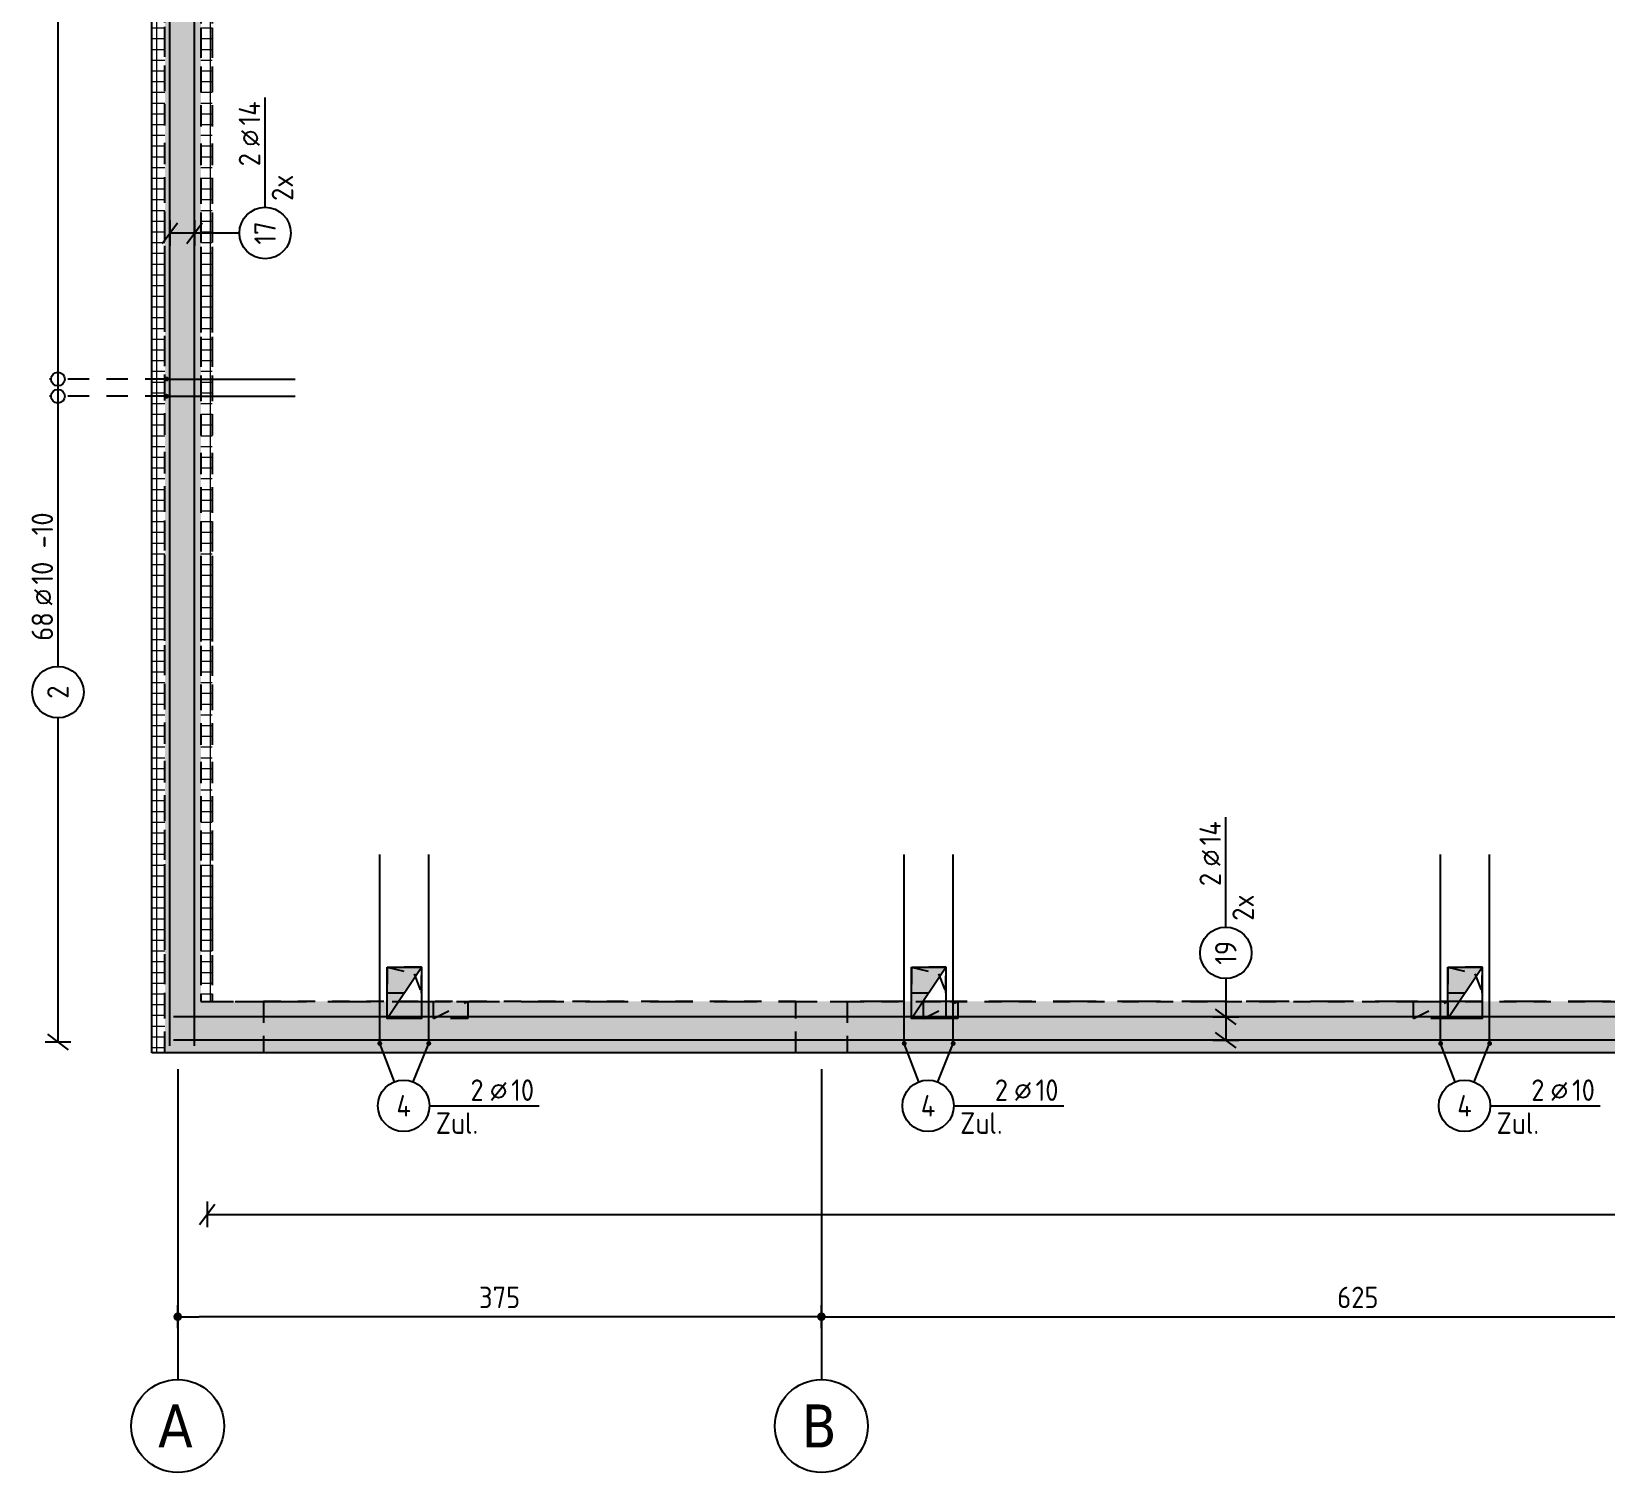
# Model space of a CAD drawing. Extents: x -5.2 to 88.6, y -7.1 to 49.1.
# Drawn here: x 8.77 to 17.94, y 15.33 to 23.72 of the extents above; entities that cross this region are included whole.
import ezdxf
from ezdxf.enums import TextEntityAlignment as Align

# ---------------------------------------------------------------- set-up
doc = ezdxf.new("R2010")
doc.units = 0
doc.header["$LTSCALE"] = 0.5
for name, pattern in [('AUSGEZOGEN', [1000.01, 1000, 0.01]), ('DASHED', [0.75, 0.5, -0.25]), ('DOT', [0.175, 0.05, -0.125]), ('HIDDEN2', [0.187, 0.125, -0.062]), ('VERDECKT', [0.375, 0.25, -0.125])]:
    doc.linetypes.add(name, pattern=pattern)
for name, color, linetype in [('1.OG', 7, 'Continuous'), ('ACHSEN', 7, 'Continuous'), ('BETON', 7, 'Continuous'), ('Brüstung 1.OG', 7, 'Continuous'), ('DD', 7, 'Continuous'), ('grau_dunkel', 7, 'Continuous'), ('grau_mittel', 7, 'Continuous'), ('MASSE', 7, 'Continuous'), ('RND', 7, 'Continuous'), ('SCHRAFF', 7, 'Continuous'), ('SFP_Achsen', 7, 'Continuous'), ('VERDECKT', 7, 'Continuous'), ('VERDECKT1', 7, 'Continuous'), ('WD', 7, 'Continuous')]:
    doc.layers.add(name, color=color, linetype=linetype)
doc.layers.add('zila_01_rb_02_stb-fertig_05_schraff', color=144, linetype='Continuous', lineweight=9)
doc.styles.add('helv', font='tahoma.ttf')
doc.styles.add('txt', font='isocp.shx')
doc.dimstyles.new('DOT_I', dxfattribs={"dimscale": 0.5, "dimtxt": 0.25, "dimasz": 0.25, "dimexe": 0.1, "dimexo": 0.3, "dimgap": 0.1, "dimtad": 1, "dimdec": 3, "dimzin": 3, "dimtxsty": 'txt', "dimblk": 'DOT', "dimblk1": 'DOT', "dimblk2": 'DOT', "dimsah": 1, "dimcen": 0.1, "dimse1": 1, "dimse2": 1, "dimazin": 0, "dimtfac": 1, "dimtdec": 4, "dimtix": 1, "dimtmove": 2, "dimatfit": 3, "dimfxl": 0, "dimtvp": 1, "dimtolj": 1, "dimtzin": 0, "dimarcsym": 0})
pattern_1 = [(0, (0.988865, 56.354767), (0.01984375, 0.0396875), [0, -0.0396875])]

# ---------------------------------------------------------------- blocks, each defined once
blk = doc.blocks.new('lei_gre')
at = {"layer": 'RND', "color": 7, "linetype": 'Continuous'}
for p, q in [((-0.09, -0.12), (0.09, 0.12)), ((0, 0.15), (0, -0.15))]:
    blk.add_line(p, q, dxfattribs=at)
blk = doc.blocks.new('RND_LEI')
at = {"layer": 'RND', "color": 7, "linetype": 'Continuous'}
blk.add_line((1.022, 0.066), (1.19, 0.27), dxfattribs=at)
for centre, radius in [((0, 0), 0.3), ((1.106, 0.168), 0.075)]:
    blk.add_circle(centre, radius, dxfattribs=at)
at = {"layer": 'RND', "color": 7, "linetype": 'Continuous', "style": 'txt'}
blk.add_attdef('ANZ', text='', height=0.25, dxfattribs=at).set_placement((0.931, 0.057), align=Align.RIGHT)
for tag, p in [('DUM', (1.253, 0.057)), ('ABSTD', (1.674, 0.057)), ('POSTXT', (0.374, -0.327))]:
    blk.add_attdef(tag, p, '', height=0.25, dxfattribs=at)
blk.add_attdef('POSL', text='', height=0.25, dxfattribs=at).set_placement((0, 0), align=Align.MIDDLE)
blk = doc.blocks.new('DOT')
at = {"layer": 'MASSE', "color": 7, "linetype": 'Continuous'}
for p, q in [((0, 0), (-1, 0)), ((0, 0.54), (0, -0.54))]:
    blk.add_line(p, q, dxfattribs=at)
at = {"layer": 'MASSE', "color": 7, "linetype": 'Continuous', "const_width": 0.2}
blk.add_lwpolyline([(-0.1, 0, 1), (0.1, 0, 1)], format="xyb", close=True, dxfattribs=at)
blk = doc.blocks.new('*D36')
at = {"layer": 'Defpoints', "color": 0, "linetype": 'AUSGEZOGEN', "transparency": 16777216}
for p in [(9.6228, 16.2372), (9.6228, 16.2372), (13.3728, 16.2372)]:
    blk.add_point(p, dxfattribs=at)
at = {"layer": 'MASSE', "color": 0, "linetype": 'AUSGEZOGEN', "lineweight": -2, "transparency": 16777216}
blk.add_line((13.2478, 16.2372), (9.7478, 16.2372), dxfattribs=at)
at = {"layer": 'MASSE', "color": 0, "linetype": 'AUSGEZOGEN', "lineweight": -2, "transparency": 16777216, "xscale": 0.125, "yscale": 0.125, "zscale": 0.125, "rotation": 180}
blk.add_blockref('DOT', (9.6228, 16.2372), dxfattribs=at)
at = {"layer": 'MASSE', "color": 0, "linetype": 'AUSGEZOGEN', "lineweight": -2, "transparency": 16777216, "xscale": 0.125, "yscale": 0.125, "zscale": 0.125}
blk.add_blockref('DOT', (13.3728, 16.2372), dxfattribs=at)
at = {"layer": 'MASSE', "color": 0, "linetype": 'AUSGEZOGEN', "transparency": 16777216, "insert": (11.4978, 16.3497), "char_height": 0.125, "attachment_point": 5, "style": 'txt'}
blk.add_mtext('\\A1;375', dxfattribs=at)
blk = doc.blocks.new('*D37')
at = {"layer": 'Defpoints', "color": 0, "linetype": 'AUSGEZOGEN', "transparency": 16777216}
for p in [(13.3728, 16.2372), (19.6228, 16.2372), (19.6228, 16.2372)]:
    blk.add_point(p, dxfattribs=at)
at = {"layer": 'MASSE', "color": 0, "linetype": 'AUSGEZOGEN', "lineweight": -2, "transparency": 16777216}
blk.add_line((13.4978, 16.2372), (19.4978, 16.2372), dxfattribs=at)
at = {"layer": 'MASSE', "color": 0, "linetype": 'AUSGEZOGEN', "lineweight": -2, "transparency": 16777216, "xscale": 0.125, "yscale": 0.125, "zscale": 0.125, "rotation": 180}
blk.add_blockref('DOT', (13.3728, 16.2372), dxfattribs=at)
at = {"layer": 'MASSE', "color": 0, "linetype": 'AUSGEZOGEN', "lineweight": -2, "transparency": 16777216, "xscale": 0.125, "yscale": 0.125, "zscale": 0.125}
blk.add_blockref('DOT', (19.6228, 16.2372), dxfattribs=at)
at = {"layer": 'MASSE', "color": 0, "linetype": 'AUSGEZOGEN', "transparency": 16777216, "insert": (16.4978, 16.3497), "char_height": 0.125, "attachment_point": 5, "style": 'txt'}
blk.add_mtext('\\A1;625', dxfattribs=at)

msp = doc.modelspace()

# ---------------------------------------------------------------- hatches: boundary and pattern name
at = {"layer": 'grau_dunkel', "transparency": 33554687}
for points in [[(10.8428, 18.2734), (10.8428, 17.9734), (11.0428, 18.2734)], [(13.8978, 18.2734), (13.8978, 17.9734), (14.0978, 18.2734)], [(17.0228, 18.2734), (17.0228, 17.9734), (17.2228, 18.2734)]]:
    msp.add_hatch(color=21, dxfattribs=at).paths.add_polyline_path(points)
at = {"layer": 'grau_mittel'}
msp.add_hatch(color=61, dxfattribs=at).paths.add_polyline_path([(9.0928, 24.8684), (9.0928, 24.5684), (9.4728, 24.5684), (9.5478, 24.5684), (9.5478, 17.7734), (10.1228, 17.7734), (10.1228, 18.0734), (9.8228, 18.0734), (9.7578, 18.0734), (9.7578, 24.8684)])
h = msp.add_hatch(color=61, dxfattribs=at)
h.paths.add_polyline_path([(10.1228, 18.0734), (10.1228, 17.7734), (13.2228, 17.7734), (13.2228, 18.0734)])
h.paths.add_polyline_path([(13.5228, 18.0734), (13.5228, 17.7734), (19.4728, 17.7734), (19.4728, 18.0734)])
h.paths.add_polyline_path([(19.7728, 18.0734), (19.7728, 17.7734), (26.9728, 17.7734), (26.9728, 18.0734)])
h.paths.add_polyline_path([(34.4728, 17.7734), (34.4728, 18.0734), (27.2728, 18.0734), (27.2728, 17.7734)])
h.paths.add_polyline_path([(34.7728, 18.0734), (34.7728, 17.7734), (41.9728, 17.7734), (41.9728, 18.0734)])
h.paths.add_polyline_path([(42.2728, 18.0734), (42.2728, 17.7734), (47.9728, 17.7734), (47.9728, 18.0734)])
h = msp.add_hatch(color=61, dxfattribs=at)
h.paths.add_polyline_path([(13.5228, 17.7734), (13.5228, 18.0734), (13.2228, 18.0734), (13.2228, 17.7734)])
h.paths.add_polyline_path([(19.7728, 18.0734), (19.4728, 18.0734), (19.4728, 17.7734), (19.7728, 17.7734)])
h.paths.add_polyline_path([(27.2728, 18.0734), (26.9728, 18.0734), (26.9728, 17.7734), (27.2728, 17.7734)])
h.paths.add_polyline_path([(34.7728, 17.7734), (34.7728, 18.0734), (34.4728, 18.0734), (34.4728, 17.7734)])
at = {"layer": 'SCHRAFF'}
h = msp.add_hatch(dxfattribs=at)
h.set_pattern_fill('DOTS', scale=0.025, double=1)
h.set_pattern_definition(pattern_1)
h.paths.add_polyline_path([(9.0928, 24.8684), (9.0928, 24.5684), (9.5478, 24.5684), (9.5478, 17.7734), (10.1228, 17.7734), (10.1228, 18.0734), (9.7578, 18.0734), (9.7578, 24.8684)])
h = msp.add_hatch(dxfattribs=at)
h.set_pattern_fill('DOTS', scale=0.025, double=1)
h.set_pattern_definition(pattern_1)
h.paths.add_polyline_path([(13.2228, 17.7734), (13.5228, 17.7734), (13.5228, 18.0734), (13.2228, 18.0734)])
h.paths.add_polyline_path([(19.4728, 17.7734), (19.7728, 17.7734), (19.7728, 18.0734), (19.4728, 18.0734)])
at = {"layer": 'zila_01_rb_02_stb-fertig_05_schraff', "linetype": 'AUSGEZOGEN'}
h = msp.add_hatch(dxfattribs=at)
h.set_pattern_fill('ANSI37', color=102, scale=0.5, angle=-45)
h.set_pattern_definition([(0, (-69.06213, 278.92997), (1e-17, 0.0625), []), (90, (-69.06213, 278.92997), (-0.0625, 2e-17), [])])
h.paths.add_polyline_path([(9.4728, 17.7734), (9.5478, 17.7734), (9.5478, 24.5684), (9.4728, 24.5684)])
h.paths.add_polyline_path([(9.8228, 24.8684), (9.7578, 24.8684), (9.7578, 18.0734), (9.8228, 18.0734)])

# ---------------------------------------------------------------- linework, layer by layer
at = {"layer": '1.OG', "color": 7, "linetype": 'DOT', "lineweight": -2}
for points in [[(9.7578, 18.0734), (10.1228, 18.0734), (10.1228, 17.7734), (9.5478, 17.7734), (9.5478, 24.5684), (9.0928, 24.5684), (9.0928, 24.8684), (9.7578, 24.8684), (9.7578, 18.0734)], [(9.7578, 24.8684), (9.8228, 24.8684), (9.8228, 18.0734)], [(9.5478, 17.7734), (9.4728, 17.7734), (9.4728, 24.5684)]]:
    msp.add_lwpolyline(points, dxfattribs=at)
msp.add_lwpolyline([(13.2228, 18.0734), (13.5228, 18.0734), (13.5228, 17.7734), (13.2228, 17.7734)], close=True, dxfattribs=at)
at = {"layer": 'ACHSEN', "color": 140, "linetype": 'AUSGEZOGEN'}
for p, q in [((9.6228, 17.679), (9.6228, 15.8709)), ((13.3728, 17.679), (13.3728, 15.8709))]:
    msp.add_line(p, q, dxfattribs=at)
at = {"layer": 'BETON', "color": 6, "linetype": 'AUSGEZOGEN', "lineweight": -2}
for p, q in [((9.4728, 17.7734), (9.4728, 24.5684)), ((9.7578, 18.0734), (9.8228, 18.0734)), ((9.5478, 17.7734), (9.4728, 17.7734)), ((48.5228, 17.7734), (9.5478, 17.7734))]:
    msp.add_line(p, q, dxfattribs=at)
at = {"layer": 'Brüstung 1.OG', "color": 102, "linetype": 'DOT'}
for p, q in [((13.2228, 18.0734), (10.1228, 18.0734)), ((13.5228, 18.0734), (19.4728, 18.0734)), ((13.2228, 17.7734), (10.1228, 17.7734)), ((19.4728, 17.7734), (13.5228, 17.7734))]:
    msp.add_line(p, q, dxfattribs=at)
at = {"layer": 'DD', "color": 7, "linetype": 'HIDDEN2'}
for p, q in [((10.8428, 18.2734), (10.9995, 18.2333)), ((13.8978, 18.2734), (14.0545, 18.2333)), ((17.0228, 18.2734), (17.1795, 18.2333)), ((10.9995, 18.2333), (11.0428, 18.1234)), ((14.0545, 18.2333), (14.0978, 18.1234)), ((17.1795, 18.2333), (17.2228, 18.1234))]:
    msp.add_line(p, q, dxfattribs=at)
at = {"layer": 'DD', "color": 7, "linetype": 'AUSGEZOGEN'}
for p, q in [((10.8428, 17.9734), (11.0428, 18.2734)), ((13.8978, 17.9734), (14.0978, 18.2734)), ((17.0228, 17.9734), (17.2228, 18.2734))]:
    msp.add_line(p, q, dxfattribs=at)
for points in [[(10.8428, 18.2734), (11.0428, 18.2734), (11.0428, 17.9734), (10.8428, 17.9734)], [(13.8978, 18.2734), (14.0978, 18.2734), (14.0978, 17.9734), (13.8978, 17.9734)], [(17.0228, 18.2734), (17.2228, 18.2734), (17.2228, 17.9734), (17.0228, 17.9734)]]:
    msp.add_lwpolyline(points, close=True, dxfattribs=at)
at = {"layer": 'DD', "color": 7, "linetype": 'HIDDEN2'}
for points in [[(11.0428, 18.2734), (10.8428, 18.2734), (10.8428, 18.1234), (11.0428, 18.1234)], [(14.0978, 18.2734), (13.8978, 18.2734), (13.8978, 18.123), (14.0978, 18.123)], [(17.2228, 18.2734), (17.0228, 18.2734), (17.0228, 18.1234), (17.2228, 18.1234)]]:
    msp.add_lwpolyline(points, close=True, dxfattribs=at)
at = {"layer": 'RND', "color": 7, "linetype": 'AUSGEZOGEN'}
for p, q in [((8.9249, 24.5319), (8.9249, 20.0243)), ((10.1319, 22.6978), (10.1319, 23.3378)), ((8.9249, 19.7243), (8.9249, 17.8369)), ((15.7286, 18.5059), (15.7286, 19.1459)), ((11.0892, 17.4656), (11.7292, 17.4656)), ((14.1442, 17.4656), (14.7842, 17.4656)), ((17.2692, 17.4656), (17.9092, 17.4656)), ((9.7945, 16.8333), (24.7271, 16.8333))]:
    msp.add_line(p, q, dxfattribs=at)
at = {"layer": 'RND', "color": 102, "linetype": 'AUSGEZOGEN'}
for p, q in [((9.9819, 22.5478), (9.5767, 22.5478)), ((15.7286, 18.2059), (15.7286, 17.8477)), ((10.8855, 17.6057), (10.8001, 17.8284)), ((10.9953, 17.6047), (11.0855, 17.8284)), ((13.9405, 17.6057), (13.8551, 17.8284)), ((14.0503, 17.6047), (14.1405, 17.8284)), ((17.0655, 17.6057), (16.9801, 17.8284)), ((17.1753, 17.6047), (17.2655, 17.8284))]:
    msp.add_line(p, q, dxfattribs=at)
at = {"layer": 'RND', "color": 102, "linetype": 'VERDECKT'}
for p, q in [((9.5578, 21.6976), (8.8749, 21.6976)), ((9.5578, 21.5976), (8.8749, 21.5976))]:
    msp.add_line(p, q, dxfattribs=at)
at = {"layer": 'RND', "color": 1, "linetype": 'AUSGEZOGEN'}
for points in [[(9.5767, 17.8145), (9.5767, 25.6645)], [(9.7204, 17.8145), (9.7204, 25.6645)], [(9.5578, 21.6976), (10.3078, 21.6976)], [(9.5578, 21.5976), (10.3078, 21.5976)], [(10.8001, 17.8284), (10.8001, 18.9284)], [(11.0855, 17.8284), (11.0855, 18.9284)], [(13.8551, 17.8284), (13.8551, 18.9284)], [(14.1405, 17.8284), (14.1405, 18.9284)], [(16.9801, 17.8284), (16.9801, 18.9284)], [(17.2655, 17.8284), (17.2655, 18.9284)], [(20.6978, 17.9841), (9.5978, 17.9841)], [(20.6978, 17.8477), (9.5978, 17.8477)]]:
    msp.add_lwpolyline(points, dxfattribs=at)
at = {"layer": 'RND', "color": 7, "linetype": 'AUSGEZOGEN', "const_width": 0.014}
for points in [[(9.5578, 21.7046, -1), (9.5578, 21.6906, -1)], [(9.5578, 21.6046, -1), (9.5578, 21.5906, -1)], [(10.7931, 17.8284, -1), (10.8071, 17.8284, -1)], [(11.0925, 17.8284, 1), (11.0785, 17.8284, 1)], [(13.8481, 17.8284, -1), (13.8621, 17.8284, -1)], [(14.1475, 17.8284, 1), (14.1335, 17.8284, 1)], [(16.9731, 17.8284, -1), (16.9871, 17.8284, -1)], [(17.2725, 17.8284, 1), (17.2585, 17.8284, 1)]]:
    msp.add_lwpolyline(points, format="xyb", close=True, dxfattribs=at)
at = {"layer": 'RND', "color": 7, "linetype": 'AUSGEZOGEN'}
for centre in [(8.9249, 21.6976), (8.9249, 21.5976)]:
    msp.add_circle(centre, 0.04, dxfattribs=at)
at = {"layer": 'SFP_Achsen', "color": 7, "linetype": 'AUSGEZOGEN'}
for centre in [(9.6228, 15.6004), (13.3728, 15.6004)]:
    msp.add_circle(centre, 0.2705, dxfattribs=at)
at = {"layer": 'VERDECKT', "color": 7, "linetype": 'VERDECKT', "lineweight": -2}
for p, q in [((9.7578, 24.8684), (9.7578, 18.0734)), ((9.8228, 24.8684), (9.8228, 18.0734)), ((9.5478, 17.7734), (9.5478, 24.5684)), ((9.8228, 18.0734), (10.1228, 18.0734)), ((10.1228, 18.0734), (10.1228, 17.7734))]:
    msp.add_line(p, q, dxfattribs=at)
msp.add_lwpolyline([(13.2228, 18.0734), (13.5228, 18.0734), (13.5228, 17.7734), (13.2228, 17.7734)], close=True, dxfattribs=at)
at = {"layer": 'VERDECKT1', "color": 7, "linetype": 'DASHED'}
for p, q in [((10.1228, 18.0734), (13.2228, 18.0734)), ((19.4728, 18.0734), (13.5228, 18.0734))]:
    msp.add_line(p, q, dxfattribs=at)
at = {"layer": 'WD', "color": 102, "linetype": 'HIDDEN2'}
for p, q in [((11.1128, 17.9734), (11.3128, 18.0734)), ((13.9678, 17.9734), (14.1678, 18.0734)), ((16.8228, 17.9734), (17.0228, 18.0734))]:
    msp.add_line(p, q, dxfattribs=at)
for points in [[(11.1128, 18.0734), (11.3128, 18.0734), (11.3128, 17.9734), (11.1128, 17.9734)], [(13.9678, 18.0734), (14.1678, 18.0734), (14.1678, 17.9734), (13.9678, 17.9734)], [(16.8228, 18.0734), (17.0228, 18.0734), (17.0228, 17.9734), (16.8228, 17.9734)]]:
    msp.add_lwpolyline(points, close=True, dxfattribs=at)

# ---------------------------------------------------------------- block references
at = {"layer": 'RND', "color": 7, "linetype": 'AUSGEZOGEN', "xscale": 0.5, "yscale": 0.5, "zscale": 0.5, "rotation": 90}
for p, values in [((10.1319, 22.5478), {'POSL': '17', 'DUM': '14', 'ANZ': '2', 'POSTXT': '2x'}), ((8.9249, 19.8743), {'POSL': '2', 'DUM': '10', 'ANZ': '68', 'ABSTD': '-10'}), ((15.7286, 18.3559), {'POSL': '19', 'DUM': '14', 'ANZ': '2', 'POSTXT': '2x'})]:
    msp.add_blockref('RND_LEI', p, dxfattribs=at).add_auto_attribs(values)
at = {"layer": 'RND', "color": 7, "linetype": 'AUSGEZOGEN', "xscale": 0.5, "yscale": 0.5, "zscale": 0.5}
for p in [(9.5767, 22.5478), (9.7204, 22.5478), (9.7945, 16.8333)]:
    msp.add_blockref('lei_gre', p, dxfattribs=at)
for p, rotation in [((15.7286, 17.9841), 90), ((8.9249, 17.8369), 270), ((15.7286, 17.8477), 90)]:
    msp.add_blockref('lei_gre', p, dxfattribs=dict(at, rotation=rotation))
for p in [(10.9392, 17.4656), (13.9942, 17.4656), (17.1192, 17.4656)]:
    msp.add_blockref('RND_LEI', p, dxfattribs=at).add_auto_attribs({'POSL': '4', 'DUM': '10', 'ANZ': '2', 'POSTXT': 'Zul.'})

# ---------------------------------------------------------------- texts
at = {"layer": 'SFP_Achsen', "color": 6, "linetype": 'AUSGEZOGEN', "style": 'helv'}
for s, p in [('A', (9.5087, 15.476)), ('B', (13.2587, 15.476))]:
    msp.add_text(s, height=0.25, dxfattribs=at).set_placement(p)

# ---------------------------------------------------------------- dimensions: what is measured, and where the dimension line sits
at = {"layer": 'MASSE', "color": 7, "linetype": 'AUSGEZOGEN'}
for base, p2, picture, middle in [((9.6228, 16.2372), (9.6228, 16.2372), '*D36', (11.4978, 16.3497)), ((19.6228, 16.2372), (19.6228, 16.2372), '*D37', (16.4978, 16.3497))]:
    dim = msp.add_linear_dim(base=base, p1=(13.3728, 16.2372), p2=p2, dimstyle='DOT_I', override={"dimdec": 0, "dimlfac": 100}, dxfattribs=at)
    dim.commit()
    dim.dimension.update_dxf_attribs({"geometry": picture, "text_midpoint": middle})

doc.saveas('drawing.dxf')
